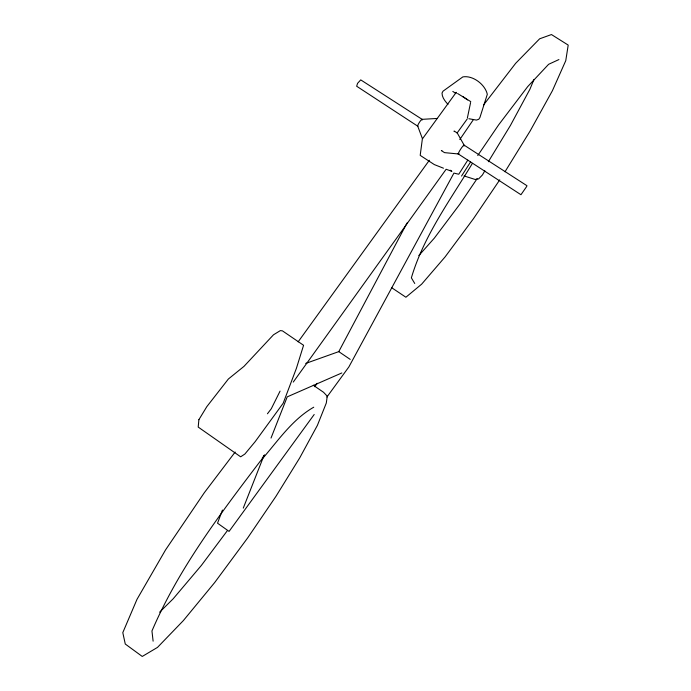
<?xml version="1.0" encoding="UTF-8"?>
<svg xmlns="http://www.w3.org/2000/svg" width="691" height="691" viewBox="0 0 691 691"><rect width="100%" height="100%" fill="white"/><g stroke="black" fill="none" stroke-linecap="round" stroke-linejoin="round"><path stroke-width="1.04" d="M456.146 92.879L456.017 93.501L452.804 91.437M467.358 118.066L470.597 102.544M222.442 510.062L217.535 523.199L229.075 531.396L314.189 414.505M271.019 438.068L287.223 396.859L341.829 372.959M243.267 508.127L264.04 455.36M534.005 79.43L529.885 89.32L510.416 125.477L488.33 161.737M280.062 391.115L271.304 408.718L267.443 413.779M305.707 363.431L338.78 351.624L407.059 222.943M484.857 170.789L482.404 174.996L478.638 178.874L475.158 179.47L464.067 175.937M504.991 171.774L530.092 131.057L552.403 90.728L565.765 60.661L568.201 45.088L551.453 34.55L539.628 38.808L515.667 63.304L483.614 104.902M467.79 160.122L458.755 174.244L453.927 173.096L348.877 366.921L326.921 397.014M461.536 176.058L470.58 161.927M472.394 163.404C450.083 200.278 423.687 236.097 411.37 277.86L414.738 283.483M477.127 178.649L459.74 204.329L434.319 238.145L418.815 255.601M499.766 179.824L473.404 218.771L445.073 256.931L421.648 284.165L405.902 297.234L391.849 287.827M477.757 155.518L498.626 124.881L527.699 86.617L548.619 64.306L558.915 59.564M459.8 139.522L473.18 119.949M293.252 382.08L446.127 169.269L451.879 171.333L450.152 170.202M457.079 133.035L467.142 119.085M298.141 341.855L429.336 160.269M456.259 92.309L422.356 138.969L420.197 155.371L434.328 164.588L443.475 168.207M314.707 386.718L317.221 383.272M262.122 458.323L264.67 454.859M227.486 530.489L201.427 565.35L173.147 598.829L159.638 612.174M235.156 452.044L204.346 492.674L165.581 549.863L137.008 599.322L122.799 632.628L125.27 644.029L142.251 656.45L157.496 647.398L183.374 620.57L214.728 582.487L247.81 537.71L275.925 496.38L299.739 457.857L317.394 425.371L326.299 403.043L327.249 396.202L323.561 392.289L313.299 385.25M313.749 407.198C291.507 419.912 276.987 442.404 260.231 461.243C219.634 514.614 178.503 568.961 151.951 630.969L153.117 641.17M421.951 119.353L437.403 118.437M441.869 150.534L441.324 150.569L444.503 152.633L458.375 153.963M468.869 118.731L476.427 120.087L478.785 119.267L479.934 117.479L487.31 94.313C485.134 84.483 472.929 75.146 462.849 76.9L443.017 91.186L442.015 93.078C442.05 97.535 445.099 101.232 447.975 104.358M457.597 93.51L470.787 101.637M422.158 119.37L360.737 79.888L357.558 83.352L356.66 86.237L417.735 126.185L422.374 138.546M457.96 153.739L520.954 194.724L526.672 186.51L526.931 185.698L464.136 145.162L457.295 133.043L454.108 130.979L454.194 131.653M338.78 351.624L350.216 359.406M462.642 96.403L467.565 99.91M417.943 126.194A4.068 0.691 -57.3 0 1 419.731 121.849A4.068 0.691 -57.3 0 1 422.115 120.07M459.014 153.635A5.269 0.717 -57.1 0 1 459.005 151.985A5.269 0.717 -57.1 0 1 462.72 146.319A5.269 0.717 -57.1 0 1 463.998 146.026M198.887 419.696L198.196 427.073L240.658 456.811L244.873 454.047L255.169 441.653L283.18 403.233L296.413 368.303L303.574 345.284L282.42 330.851L280.347 330.609L273.489 334.798L243.966 366.385L228.384 378.996L206.825 406.645L198.887 419.696"/></g></svg>
